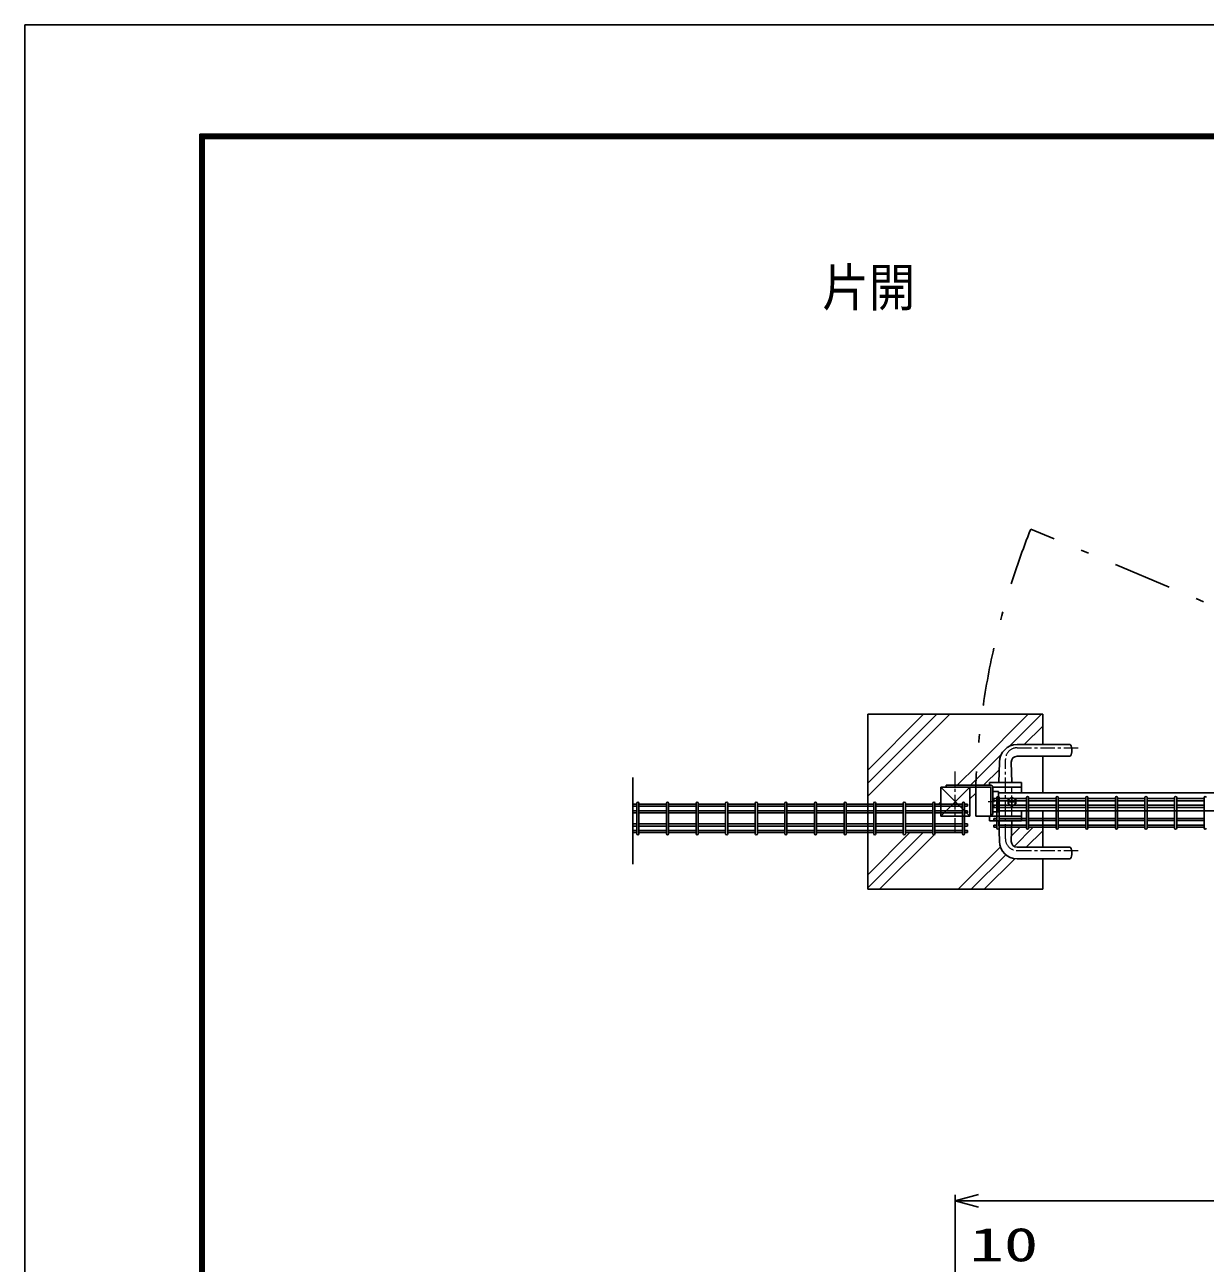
# Model space of a CAD drawing. Units: millimetres, scale not verified. Extents: x -4455 to 4455, y -3150 to 3150.
# Drawn here: x -4455 to -2431, y 1026 to 3150 of the extents above; entities that cross this region are included whole.
import ezdxf
from ezdxf.enums import TextEntityAlignment as Align

# ---------------------------------------------------------------- set-up
doc = ezdxf.new("R2010")
doc.units = ezdxf.units.MM
doc.header["$LTSCALE"] = 20
doc.linetypes.add('USER1', pattern=[2, 1.25, -0.25, 0.25, -0.25])
doc.linetypes.add('USER4', pattern=[10.7, 5, -2.5, 0.7, -2.5])
for name, color, linetype, lineweight in [('0-0_0', 7, 'Continuous', 25), ('0-3_Jﾊﾟﾈﾙ', 3, 'Continuous', 25), ('0-4_外形線', 7, 'Continuous', 25), ('0-5_寸法線', 4, 'Continuous', 25), ('0-6_寸法', 4, 'Continuous', 25), ('0-8_EXTCNT-L', 4, 'Continuous', 25), ('0-C_扉横枠', 7, 'Continuous', 25), ('0-D_丁番', 3, 'Continuous', 25), ('0-E_軸線', 1, 'USER1', 9), ('0-F_ハッチング', 4, 'Continuous', 25), ('1-4_扉縦枠', 7, 'Continuous', 25)]:
    doc.layers.add(name, color=color, linetype=linetype, lineweight=lineweight)
doc.styles.add('ＭＳ ゴシック', font='')
doc.styles.get('ＭＳ ゴシック').set_extended_font_data('MS Gothic')

# ---------------------------------------------------------------- blocks, each defined once
blk = doc.blocks.new('_Open30')
at = {"layer": '0-6_寸法'}
blk.add_line((0, 0), (-20, 0), dxfattribs=at)
blk.add_lwpolyline([(-20, 5.36), (0, 0), (-20, -5.36)], dxfattribs=at)

msp = doc.modelspace()

# ---------------------------------------------------------------- linework, layer by layer
at = {"layer": '0-0_0'}
for p, q in [((-3009.6, 1667.74), (-3009.6, 1967.74)), ((-3009.6, 1967.74), (-2709.6, 1967.74)), ((-2709.6, 1915.74), (-2709.6, 1967.74)), ((-2709.6, 1833.24), (-2709.6, 1895.74)), ((-2795.4, 1842.74), (-2746.1, 1842.74)), ((-2709.6, 1739.74), (-2709.6, 1802.24)), ((-2709.6, 1667.74), (-2709.6, 1719.74)), ((-3009.6, 1667.74), (-2709.6, 1667.74))]:
    msp.add_line(p, q, dxfattribs=at)
at = {"layer": '0-0_0', "color": 3}
msp.add_lwpolyline([(-4455.34, 3150), (4454.66, 3150), (4454.66, -3150), (-4455.34, -3150)], close=True, dxfattribs=at)
at = {"layer": '0-0_0'}
for points in [[(-4155.34, 2962.5), (4154.66, 2962.5), (4154.66, -2962.5), (-4155.34, -2962.5)], [(-4153.47, 2960.62), (4152.78, 2960.62), (4152.78, -2960.63), (-4153.47, -2960.63)], [(-4151.59, 2958.75), (4150.91, 2958.75), (4150.91, -2958.75), (-4151.59, -2958.75)], [(-4149.72, 2956.87), (4149.03, 2956.87), (4149.03, -2956.88), (-4149.72, -2956.88)], [(-4147.84, 2955), (4147.16, 2955), (4147.16, -2955), (-4147.84, -2955)]]:
    msp.add_lwpolyline(points, close=True, dxfattribs=at)
at = {"layer": '0-3_Jﾊﾟﾈﾙ'}
for p, q in [((-3412.67, 1813.54), (-3405.67, 1813.54)), ((-3412.67, 1809.94), (-3405.67, 1809.94)), ((-3405.67, 1762.94), (-3405.67, 1815.34)), ((-3402.07, 1762.94), (-3402.07, 1815.34)), ((-3402.07, 1813.54), (-3354.9, 1813.54)), ((-3402.07, 1809.94), (-3354.9, 1809.94)), ((-3354.9, 1762.94), (-3354.9, 1815.34)), ((-3351.3, 1762.94), (-3351.3, 1815.34)), ((-3351.3, 1813.54), (-3304.13, 1813.54)), ((-3351.3, 1809.94), (-3304.13, 1809.94)), ((-3304.13, 1762.94), (-3304.13, 1815.34)), ((-3300.53, 1762.94), (-3300.53, 1815.34)), ((-3300.53, 1813.54), (-3253.36, 1813.54)), ((-3300.53, 1809.94), (-3253.36, 1809.94)), ((-3253.36, 1762.94), (-3253.36, 1815.34)), ((-3249.76, 1762.94), (-3249.76, 1815.34)), ((-3249.76, 1813.54), (-3202.59, 1813.54)), ((-3249.76, 1809.94), (-3202.59, 1809.94)), ((-3202.59, 1762.94), (-3202.59, 1815.34)), ((-3198.99, 1762.94), (-3198.99, 1815.34)), ((-3198.99, 1813.54), (-3151.82, 1813.54)), ((-3198.99, 1809.94), (-3151.82, 1809.94)), ((-3151.82, 1762.94), (-3151.82, 1815.34)), ((-3148.22, 1762.94), (-3148.22, 1815.34)), ((-3148.22, 1813.54), (-3101.05, 1813.54)), ((-3148.22, 1809.94), (-3101.05, 1809.94)), ((-3101.05, 1762.94), (-3101.05, 1815.34)), ((-3097.45, 1762.94), (-3097.45, 1815.34)), ((-3097.45, 1813.54), (-3050.28, 1813.54)), ((-3097.45, 1809.94), (-3050.28, 1809.94)), ((-3050.28, 1762.94), (-3050.28, 1815.34)), ((-3046.68, 1762.94), (-3046.68, 1815.34)), ((-3046.68, 1813.54), (-2999.51, 1813.54)), ((-3046.68, 1809.94), (-2999.51, 1809.94)), ((-2999.51, 1762.94), (-2999.51, 1815.34)), ((-2995.91, 1762.94), (-2995.91, 1815.34)), ((-2995.91, 1813.54), (-2948.74, 1813.54)), ((-2995.91, 1809.94), (-2948.74, 1809.94)), ((-2948.74, 1762.94), (-2948.74, 1815.34)), ((-2945.14, 1762.94), (-2945.14, 1815.34)), ((-2945.14, 1813.54), (-2897.97, 1813.54)), ((-2945.14, 1809.94), (-2897.97, 1809.94)), ((-2897.97, 1762.94), (-2897.97, 1815.34)), ((-2894.37, 1762.94), (-2894.37, 1815.34)), ((-2894.37, 1813.54), (-2847.2, 1813.54)), ((-2894.37, 1809.94), (-2847.2, 1809.94)), ((-2847.2, 1762.94), (-2847.2, 1815.34)), ((-2843.6, 1762.94), (-2843.6, 1815.34)), ((-2843.6, 1813.54), (-2838.4, 1813.54)), ((-2843.6, 1809.94), (-2838.4, 1809.94)), ((-2838.4, 1813.54), (-2838.4, 1809.94)), ((-2793.3, 1823.04), (-2793.3, 1819.44)), ((-2788.1, 1823.04), (-2793.3, 1823.04)), ((-2788.1, 1819.44), (-2793.3, 1819.44)), ((-2793.3, 1811.74), (-2793.3, 1808.14)), ((-2788.1, 1811.74), (-2793.3, 1811.74)), ((-2788.1, 1808.14), (-2793.3, 1808.14)), ((-2788.1, 1772.44), (-2788.1, 1824.84)), ((-2784.5, 1772.44), (-2784.5, 1824.84)), ((-2737.33, 1823.04), (-2784.5, 1823.04)), ((-2737.33, 1819.44), (-2784.5, 1819.44)), ((-2737.33, 1811.74), (-2784.5, 1811.74)), ((-2737.33, 1808.14), (-2784.5, 1808.14)), ((-2737.33, 1772.44), (-2737.33, 1824.84)), ((-2733.73, 1772.44), (-2733.73, 1824.84)), ((-2686.56, 1823.04), (-2733.73, 1823.04)), ((-2686.56, 1819.44), (-2733.73, 1819.44)), ((-2686.56, 1811.74), (-2733.73, 1811.74)), ((-2686.56, 1808.14), (-2733.73, 1808.14)), ((-2686.56, 1772.44), (-2686.56, 1824.84)), ((-2682.96, 1772.44), (-2682.96, 1824.84)), ((-2635.79, 1823.04), (-2682.96, 1823.04)), ((-2635.79, 1819.44), (-2682.96, 1819.44)), ((-2635.79, 1811.74), (-2682.96, 1811.74)), ((-2635.79, 1808.14), (-2682.96, 1808.14)), ((-2635.79, 1772.44), (-2635.79, 1824.84)), ((-2632.19, 1772.44), (-2632.19, 1824.84)), ((-2585.02, 1823.04), (-2632.19, 1823.04)), ((-2585.02, 1819.44), (-2632.19, 1819.44)), ((-2585.02, 1811.74), (-2632.19, 1811.74)), ((-2585.02, 1808.14), (-2632.19, 1808.14)), ((-2585.02, 1772.44), (-2585.02, 1824.84)), ((-2581.42, 1772.44), (-2581.42, 1824.84)), ((-2534.25, 1823.04), (-2581.42, 1823.04)), ((-2534.25, 1819.44), (-2581.42, 1819.44)), ((-2534.25, 1811.74), (-2581.42, 1811.74)), ((-2534.25, 1808.14), (-2581.42, 1808.14)), ((-2534.25, 1772.44), (-2534.25, 1824.84)), ((-2530.65, 1772.44), (-2530.65, 1824.84)), ((-2483.48, 1823.04), (-2530.65, 1823.04)), ((-2483.48, 1819.44), (-2530.65, 1819.44)), ((-2483.48, 1811.74), (-2530.65, 1811.74)), ((-2483.48, 1808.14), (-2530.65, 1808.14)), ((-2483.48, 1772.44), (-2483.48, 1824.84)), ((-2479.88, 1772.44), (-2479.88, 1824.84)), ((-2432.71, 1823.04), (-2479.88, 1823.04)), ((-2432.71, 1819.44), (-2479.88, 1819.44)), ((-2432.71, 1811.74), (-2479.88, 1811.74)), ((-2432.71, 1808.14), (-2479.88, 1808.14)), ((-2432.71, 1772.44), (-2432.71, 1824.84)), ((-3412.67, 1802.24), (-3405.67, 1802.24)), ((-3412.67, 1798.64), (-3405.67, 1798.64)), ((-3402.07, 1802.24), (-3354.9, 1802.24)), ((-3402.07, 1798.64), (-3354.9, 1798.64)), ((-3351.3, 1802.24), (-3304.13, 1802.24)), ((-3351.3, 1798.64), (-3304.13, 1798.64)), ((-3300.53, 1802.24), (-3253.36, 1802.24)), ((-3300.53, 1798.64), (-3253.36, 1798.64)), ((-3249.76, 1802.24), (-3202.59, 1802.24)), ((-3249.76, 1798.64), (-3202.59, 1798.64)), ((-3198.99, 1802.24), (-3151.82, 1802.24)), ((-3198.99, 1798.64), (-3151.82, 1798.64)), ((-3148.22, 1802.24), (-3101.05, 1802.24)), ((-3148.22, 1798.64), (-3101.05, 1798.64)), ((-3097.45, 1802.24), (-3050.28, 1802.24)), ((-3097.45, 1798.64), (-3050.28, 1798.64)), ((-3046.68, 1802.24), (-2999.51, 1802.24)), ((-3046.68, 1798.64), (-2999.51, 1798.64)), ((-2995.91, 1802.24), (-2948.74, 1802.24)), ((-2995.91, 1798.64), (-2948.74, 1798.64)), ((-2945.14, 1802.24), (-2897.97, 1802.24)), ((-2945.14, 1798.64), (-2897.97, 1798.64)), ((-2894.37, 1802.24), (-2847.2, 1802.24)), ((-2894.37, 1798.64), (-2847.2, 1798.64)), ((-2843.6, 1802.24), (-2838.4, 1802.24)), ((-2843.6, 1798.64), (-2838.4, 1798.64)), ((-2838.4, 1802.24), (-2838.4, 1798.64)), ((-2793.3, 1789.14), (-2793.3, 1785.54)), ((-2788.1, 1789.14), (-2793.3, 1789.14)), ((-2788.1, 1785.54), (-2793.3, 1785.54)), ((-2737.33, 1789.14), (-2784.5, 1789.14)), ((-2737.33, 1785.54), (-2784.5, 1785.54)), ((-2686.56, 1789.14), (-2733.73, 1789.14)), ((-2686.56, 1785.54), (-2733.73, 1785.54)), ((-2635.79, 1789.14), (-2682.96, 1789.14)), ((-2635.79, 1785.54), (-2682.96, 1785.54)), ((-2585.02, 1789.14), (-2632.19, 1789.14)), ((-2585.02, 1785.54), (-2632.19, 1785.54)), ((-2534.25, 1789.14), (-2581.42, 1789.14)), ((-2534.25, 1785.54), (-2581.42, 1785.54)), ((-2483.48, 1789.14), (-2530.65, 1789.14)), ((-2483.48, 1785.54), (-2530.65, 1785.54)), ((-2432.71, 1789.14), (-2479.88, 1789.14)), ((-2432.71, 1785.54), (-2479.88, 1785.54)), ((-3412.67, 1779.64), (-3405.67, 1779.64)), ((-3412.67, 1776.04), (-3405.67, 1776.04)), ((-3412.67, 1768.34), (-3405.67, 1768.34)), ((-3412.67, 1764.74), (-3405.67, 1764.74)), ((-3402.07, 1779.64), (-3354.9, 1779.64)), ((-3402.07, 1776.04), (-3354.9, 1776.04)), ((-3402.07, 1768.34), (-3354.9, 1768.34)), ((-3402.07, 1764.74), (-3354.9, 1764.74)), ((-3351.3, 1779.64), (-3304.13, 1779.64)), ((-3351.3, 1776.04), (-3304.13, 1776.04)), ((-3351.3, 1768.34), (-3304.13, 1768.34)), ((-3351.3, 1764.74), (-3304.13, 1764.74)), ((-3300.53, 1779.64), (-3253.36, 1779.64)), ((-3300.53, 1776.04), (-3253.36, 1776.04)), ((-3300.53, 1768.34), (-3253.36, 1768.34)), ((-3300.53, 1764.74), (-3253.36, 1764.74)), ((-3249.76, 1779.64), (-3202.59, 1779.64)), ((-3249.76, 1776.04), (-3202.59, 1776.04)), ((-3249.76, 1768.34), (-3202.59, 1768.34)), ((-3249.76, 1764.74), (-3202.59, 1764.74)), ((-3198.99, 1779.64), (-3151.82, 1779.64)), ((-3198.99, 1776.04), (-3151.82, 1776.04)), ((-3198.99, 1768.34), (-3151.82, 1768.34)), ((-3198.99, 1764.74), (-3151.82, 1764.74)), ((-3148.22, 1779.64), (-3101.05, 1779.64)), ((-3148.22, 1776.04), (-3101.05, 1776.04)), ((-3148.22, 1768.34), (-3101.05, 1768.34)), ((-3148.22, 1764.74), (-3101.05, 1764.74)), ((-3097.45, 1779.64), (-3050.28, 1779.64)), ((-3097.45, 1776.04), (-3050.28, 1776.04)), ((-3097.45, 1768.34), (-3050.28, 1768.34)), ((-3097.45, 1764.74), (-3050.28, 1764.74)), ((-3046.68, 1779.64), (-2999.51, 1779.64)), ((-3046.68, 1776.04), (-2999.51, 1776.04)), ((-3046.68, 1768.34), (-2999.51, 1768.34)), ((-3046.68, 1764.74), (-2999.51, 1764.74)), ((-2995.91, 1779.64), (-2948.74, 1779.64)), ((-2995.91, 1776.04), (-2948.74, 1776.04)), ((-2995.91, 1768.34), (-2948.74, 1768.34)), ((-2995.91, 1764.74), (-2948.74, 1764.74)), ((-2945.14, 1779.64), (-2897.97, 1779.64)), ((-2945.14, 1776.04), (-2897.97, 1776.04)), ((-2945.14, 1768.34), (-2897.97, 1768.34)), ((-2945.14, 1764.74), (-2897.97, 1764.74)), ((-2894.37, 1779.64), (-2847.2, 1779.64)), ((-2894.37, 1776.04), (-2847.2, 1776.04)), ((-2894.37, 1768.34), (-2847.2, 1768.34)), ((-2894.37, 1764.74), (-2847.2, 1764.74)), ((-2843.6, 1779.64), (-2838.4, 1779.64)), ((-2843.6, 1776.04), (-2838.4, 1776.04)), ((-2843.6, 1764.74), (-2838.4, 1764.74)), ((-2838.4, 1779.64), (-2838.4, 1776.04)), ((-2793.3, 1777.84), (-2793.3, 1774.24)), ((-2788.1, 1777.84), (-2793.3, 1777.84)), ((-2788.1, 1774.24), (-2793.3, 1774.24)), ((-2737.33, 1777.84), (-2784.5, 1777.84)), ((-2737.33, 1774.24), (-2784.5, 1774.24)), ((-2686.56, 1777.84), (-2733.73, 1777.84)), ((-2686.56, 1774.24), (-2733.73, 1774.24)), ((-2635.79, 1777.84), (-2682.96, 1777.84)), ((-2635.79, 1774.24), (-2682.96, 1774.24)), ((-2585.02, 1777.84), (-2632.19, 1777.84)), ((-2585.02, 1774.24), (-2632.19, 1774.24)), ((-2534.25, 1777.84), (-2581.42, 1777.84)), ((-2534.25, 1774.24), (-2581.42, 1774.24)), ((-2483.48, 1777.84), (-2530.65, 1777.84)), ((-2483.48, 1774.24), (-2530.65, 1774.24)), ((-2432.71, 1777.84), (-2479.88, 1777.84)), ((-2432.71, 1774.24), (-2479.88, 1774.24))]:
    msp.add_line(p, q, dxfattribs=at)
msp.add_lwpolyline([(-2843.6, 1768.34), (-2838.4, 1768.34), (-2838.4, 1764.74)], dxfattribs=at)
for centre, start, end in [((-2786.3, 1824.84), 0, 180), ((-2735.53, 1824.84), 0, 180), ((-2684.76, 1824.84), 0, 180), ((-2633.99, 1824.84), 0, 180), ((-2583.22, 1824.84), 0, 180), ((-2532.45, 1824.84), 0, 180), ((-2481.68, 1824.84), 0, 180), ((-2430.91, 1824.84), 0, 180), ((-3403.87, 1815.34), 0, 180), ((-3353.1, 1815.34), 0, 180), ((-3302.33, 1815.34), 0, 180), ((-3251.56, 1815.34), 0, 180), ((-3200.79, 1815.34), 0, 180), ((-3150.02, 1815.34), 0, 180), ((-3099.25, 1815.34), 0, 180), ((-3048.48, 1815.34), 0, 180), ((-2997.71, 1815.34), 0, 180), ((-2946.94, 1815.34), 0, 180), ((-2896.17, 1815.34), 0, 180), ((-2845.4, 1815.34), 0, 180), ((-3403.87, 1762.94), 180, 0), ((-3353.1, 1762.94), 180, 0), ((-3302.33, 1762.94), 180, 0), ((-3251.56, 1762.94), 180, 0), ((-3200.79, 1762.94), 180, 0), ((-3150.02, 1762.94), 180, 0), ((-3099.25, 1762.94), 180, 0), ((-3048.48, 1762.94), 180, 0), ((-2997.71, 1762.94), 180, 0), ((-2946.94, 1762.94), 180, 0), ((-2896.17, 1762.94), 180, 0), ((-2845.4, 1762.94), 180, 0), ((-2786.3, 1772.44), 180, 0), ((-2735.53, 1772.44), 180, 0), ((-2684.76, 1772.44), 180, 0), ((-2633.99, 1772.44), 180, 0), ((-2583.22, 1772.44), 180, 0), ((-2532.45, 1772.44), 180, 0), ((-2481.68, 1772.44), 180, 0), ((-2430.91, 1772.44), 180, 0)]:
    msp.add_arc(centre, 1.8, start, end, dxfattribs=at)
at = {"layer": '0-4_外形線'}
for p, q in [((-2753.6, 1915.74), (-2662.28, 1915.74)), ((-2662.28, 1895.74), (-2753.6, 1895.74)), ((-2783.6, 1885.74), (-2784.6, 1850.74)), ((-2763.6, 1885.74), (-2762.6, 1850.74)), ((-2801.1, 1850.74), (-2746.1, 1850.74)), ((-2801.1, 1850.74), (-2801.1, 1845.94)), ((-2746.1, 1850.74), (-2746.1, 1833.24)), ((-2884.6, 1792.74), (-2884.6, 1842.74)), ((-2834.6, 1792.74), (-2884.6, 1842.74)), ((-2834.6, 1842.74), (-2884.6, 1792.74)), ((-2884.6, 1842.74), (-2834.6, 1842.74)), ((-2834.6, 1842.74), (-2834.6, 1792.74)), ((-2884.6, 1792.74), (-2834.6, 1792.74)), ((-2801.1, 1784.74), (-2801.1, 1792.74)), ((-2801.1, 1784.74), (-2746.1, 1784.74)), ((-2797.6, 1795.94), (-2797.6, 1792.74)), ((-2783.6, 1749.74), (-2784.6, 1784.74)), ((-2763.6, 1749.74), (-2762.6, 1784.74)), ((-2746.1, 1784.74), (-2746.1, 1802.24)), ((-2662.28, 1739.74), (-2753.6, 1739.74)), ((-2753.6, 1719.74), (-2662.28, 1719.74))]:
    msp.add_line(p, q, dxfattribs=at)
for centre, radius, start, end in [((-2753.6, 1885.74), 30, 90, 180), ((-2679.6, 1905.74), 20, 330, 30), ((-2753.6, 1885.74), 10, 90, 180), ((-2753.6, 1749.74), 30, 180, 270), ((-2753.6, 1749.74), 10, 180, 270), ((-2679.6, 1729.74), 20, 330, 30)]:
    msp.add_arc(centre, radius, start, end, dxfattribs=at)
at = {"layer": '0-5_寸法線'}
for p, q in [((-2859.6, 607.27), (-2859.6, 1143.42)), ((-2819.6, 1133.42), (-1699.6, 1133.42))]:
    msp.add_line(p, q, dxfattribs=at)
at = {"layer": '0-8_EXTCNT-L'}
msp.add_line((-3412.67, 1710.61), (-3412.67, 1859.31), dxfattribs=at)
at = {"layer": '0-C_扉横枠'}
for p, q in [((-2785.6, 1835.19), (-2795.4, 1835.19)), ((-2785.6, 1835.19), (-2785.6, 1800.29)), ((-2785.6, 1833.24), (-1771.6, 1833.24)), ((-2762.58, 1817.74), (-2768.99, 1817.74)), ((-2768.9, 1821.49), (-2762.4, 1825.24)), ((-2768.9, 1813.98), (-2768.9, 1821.49)), ((-2768.9, 1813.98), (-2762.4, 1810.23)), ((-2762.49, 1817.74), (-2762.31, 1817.74)), ((-2755.91, 1821.49), (-2762.4, 1825.24)), ((-2762.4, 1817.92), (-2762.4, 1824.32)), ((-2762.4, 1817.65), (-2762.4, 1817.83)), ((-2762.4, 1817.56), (-2762.4, 1811.15)), ((-2755.91, 1813.98), (-2762.4, 1810.23)), ((-2762.22, 1817.74), (-2755.82, 1817.74)), ((-2755.91, 1813.98), (-2755.91, 1821.49)), ((-2785.6, 1800.29), (-2795.4, 1800.29)), ((-2785.6, 1802.24), (-1771.6, 1802.24))]:
    msp.add_line(p, q, dxfattribs=at)
msp.add_circle((-2762.4, 1817.74), 6.5, dxfattribs=at)
at = {"layer": '0-D_丁番'}
for p, q in [((-2875.4, 1845.94), (-2798.6, 1845.94)), ((-2875.4, 1845.94), (-2875.4, 1842.74)), ((-2875.4, 1842.74), (-2798.6, 1842.74)), ((-2798.6, 1795.94), (-2798.6, 1842.74)), ((-2795.4, 1795.94), (-2795.4, 1842.74)), ((-2798.6, 1795.94), (-2795.4, 1795.94))]:
    msp.add_line(p, q, dxfattribs=at)
msp.add_arc((-2798.6, 1842.74), 3.2, 360, 90, dxfattribs=at)
at = {"layer": '0-E_軸線'}
for p, q in [((-2773.6, 1754.24), (-2773.6, 1890.24)), ((-2753.6, 1910.24), (-2649.09, 1910.24)), ((-2859.6, 1764.65), (-2859.6, 1870.83)), ((-2762.4, 1793.58), (-2762.4, 1844.15)), ((-2762.4, 1793.58), (-2762.4, 1844.15)), ((-2762.4, 1793.58), (-2762.4, 1844.15)), ((-2792.26, 1817.74), (-2803.45, 1817.74)), ((-2753.6, 1734.24), (-2649.09, 1734.24))]:
    msp.add_line(p, q, dxfattribs=at)
for centre, start, end in [((-2753.6, 1890.24), 90, 180), ((-2753.6, 1754.24), 180, 270)]:
    msp.add_arc(centre, 20, start, end, dxfattribs=at)
at = {"layer": '0-F_ハッチング', "linetype": 'USER4'}
msp.add_line((-1703.9, 1853.24), (-2730.01, 2285.36), dxfattribs=at)
at = {"layer": '0-F_ハッチング'}
for p, q in [((-3009.6, 1827.12), (-2868.99, 1967.74)), ((-3009.6, 1849.57), (-2891.44, 1967.74)), ((-3009.6, 1872.02), (-2913.89, 1967.74)), ((-2767.2, 1912.37), (-2711.84, 1967.74)), ((-2741.39, 1915.74), (-2709.6, 1947.52)), ((-2811.19, 1845.94), (-2783.96, 1873.16)), ((-2834.6, 1822.52), (-2824.6, 1832.52)), ((-2888.49, 1813.54), (-2884.6, 1817.42)), ((-3009.6, 1669.97), (-2914.84, 1764.74)), ((-3009.6, 1692.42), (-2937.29, 1764.74)), ((-2894.39, 1762.73), (-2892.39, 1764.74)), ((-2763.34, 1759.08), (-2748.18, 1774.24)), ((-2758.76, 1741.21), (-2725.73, 1774.24)), ((-2737.78, 1739.74), (-2709.6, 1767.91)), ((-2989.39, 1667.74), (-2895.97, 1761.15)), ((-2854.68, 1667.74), (-2782.04, 1740.38)), ((-2832.23, 1667.74), (-2773.05, 1726.92)), ((-2809.78, 1667.74), (-2757.45, 1720.07))]:
    msp.add_line(p, q, dxfattribs=at)
for points in [[(-2856.09, 1845.94), (-2821.43, 1880.59), (-2734.29, 1967.74)], [(-2833.64, 1845.94), (-2823.59, 1855.98), (-2780.24, 1899.33)]]:
    msp.add_lwpolyline(points, dxfattribs=at)
at = {"layer": '0-F_ハッチング', "linetype": 'USER4'}
msp.add_arc((-1498.61, 1790.78), 1327.01, 158.11722, 177.75601, dxfattribs=at)
at = {"layer": '1-4_扉縦枠'}
for p, q in [((-2824.6, 1842.74), (-2824.6, 1792.74)), ((-2798.6, 1842.74), (-2824.6, 1842.74)), ((-2798.6, 1842.74), (-2798.6, 1792.74)), ((-2824.6, 1792.74), (-2746.1, 1792.74))]:
    msp.add_line(p, q, dxfattribs=at)

# ---------------------------------------------------------------- block references
at = {"layer": '0-5_寸法線', "xscale": 2, "yscale": 2, "rotation": 180}
msp.add_blockref('_Open30', (-2859.6, 1133.42), dxfattribs=at)

# ---------------------------------------------------------------- texts
at = {"layer": '0-4_外形線', "style": 'ＭＳ ゴシック', "width": 0.9}
msp.add_text('片開', height=64.96, dxfattribs=at).set_placement((-3087.78, 2647.72), align=Align.BOTTOM_LEFT)
at = {"layer": '0-5_寸法線', "color": 2, "style": 'ＭＳ ゴシック', "width": 1.5}
msp.add_text('10', height=57.77, dxfattribs=at).set_placement((-2835.16, 1012.32), align=Align.BOTTOM_LEFT)

doc.saveas('drawing.dxf')
